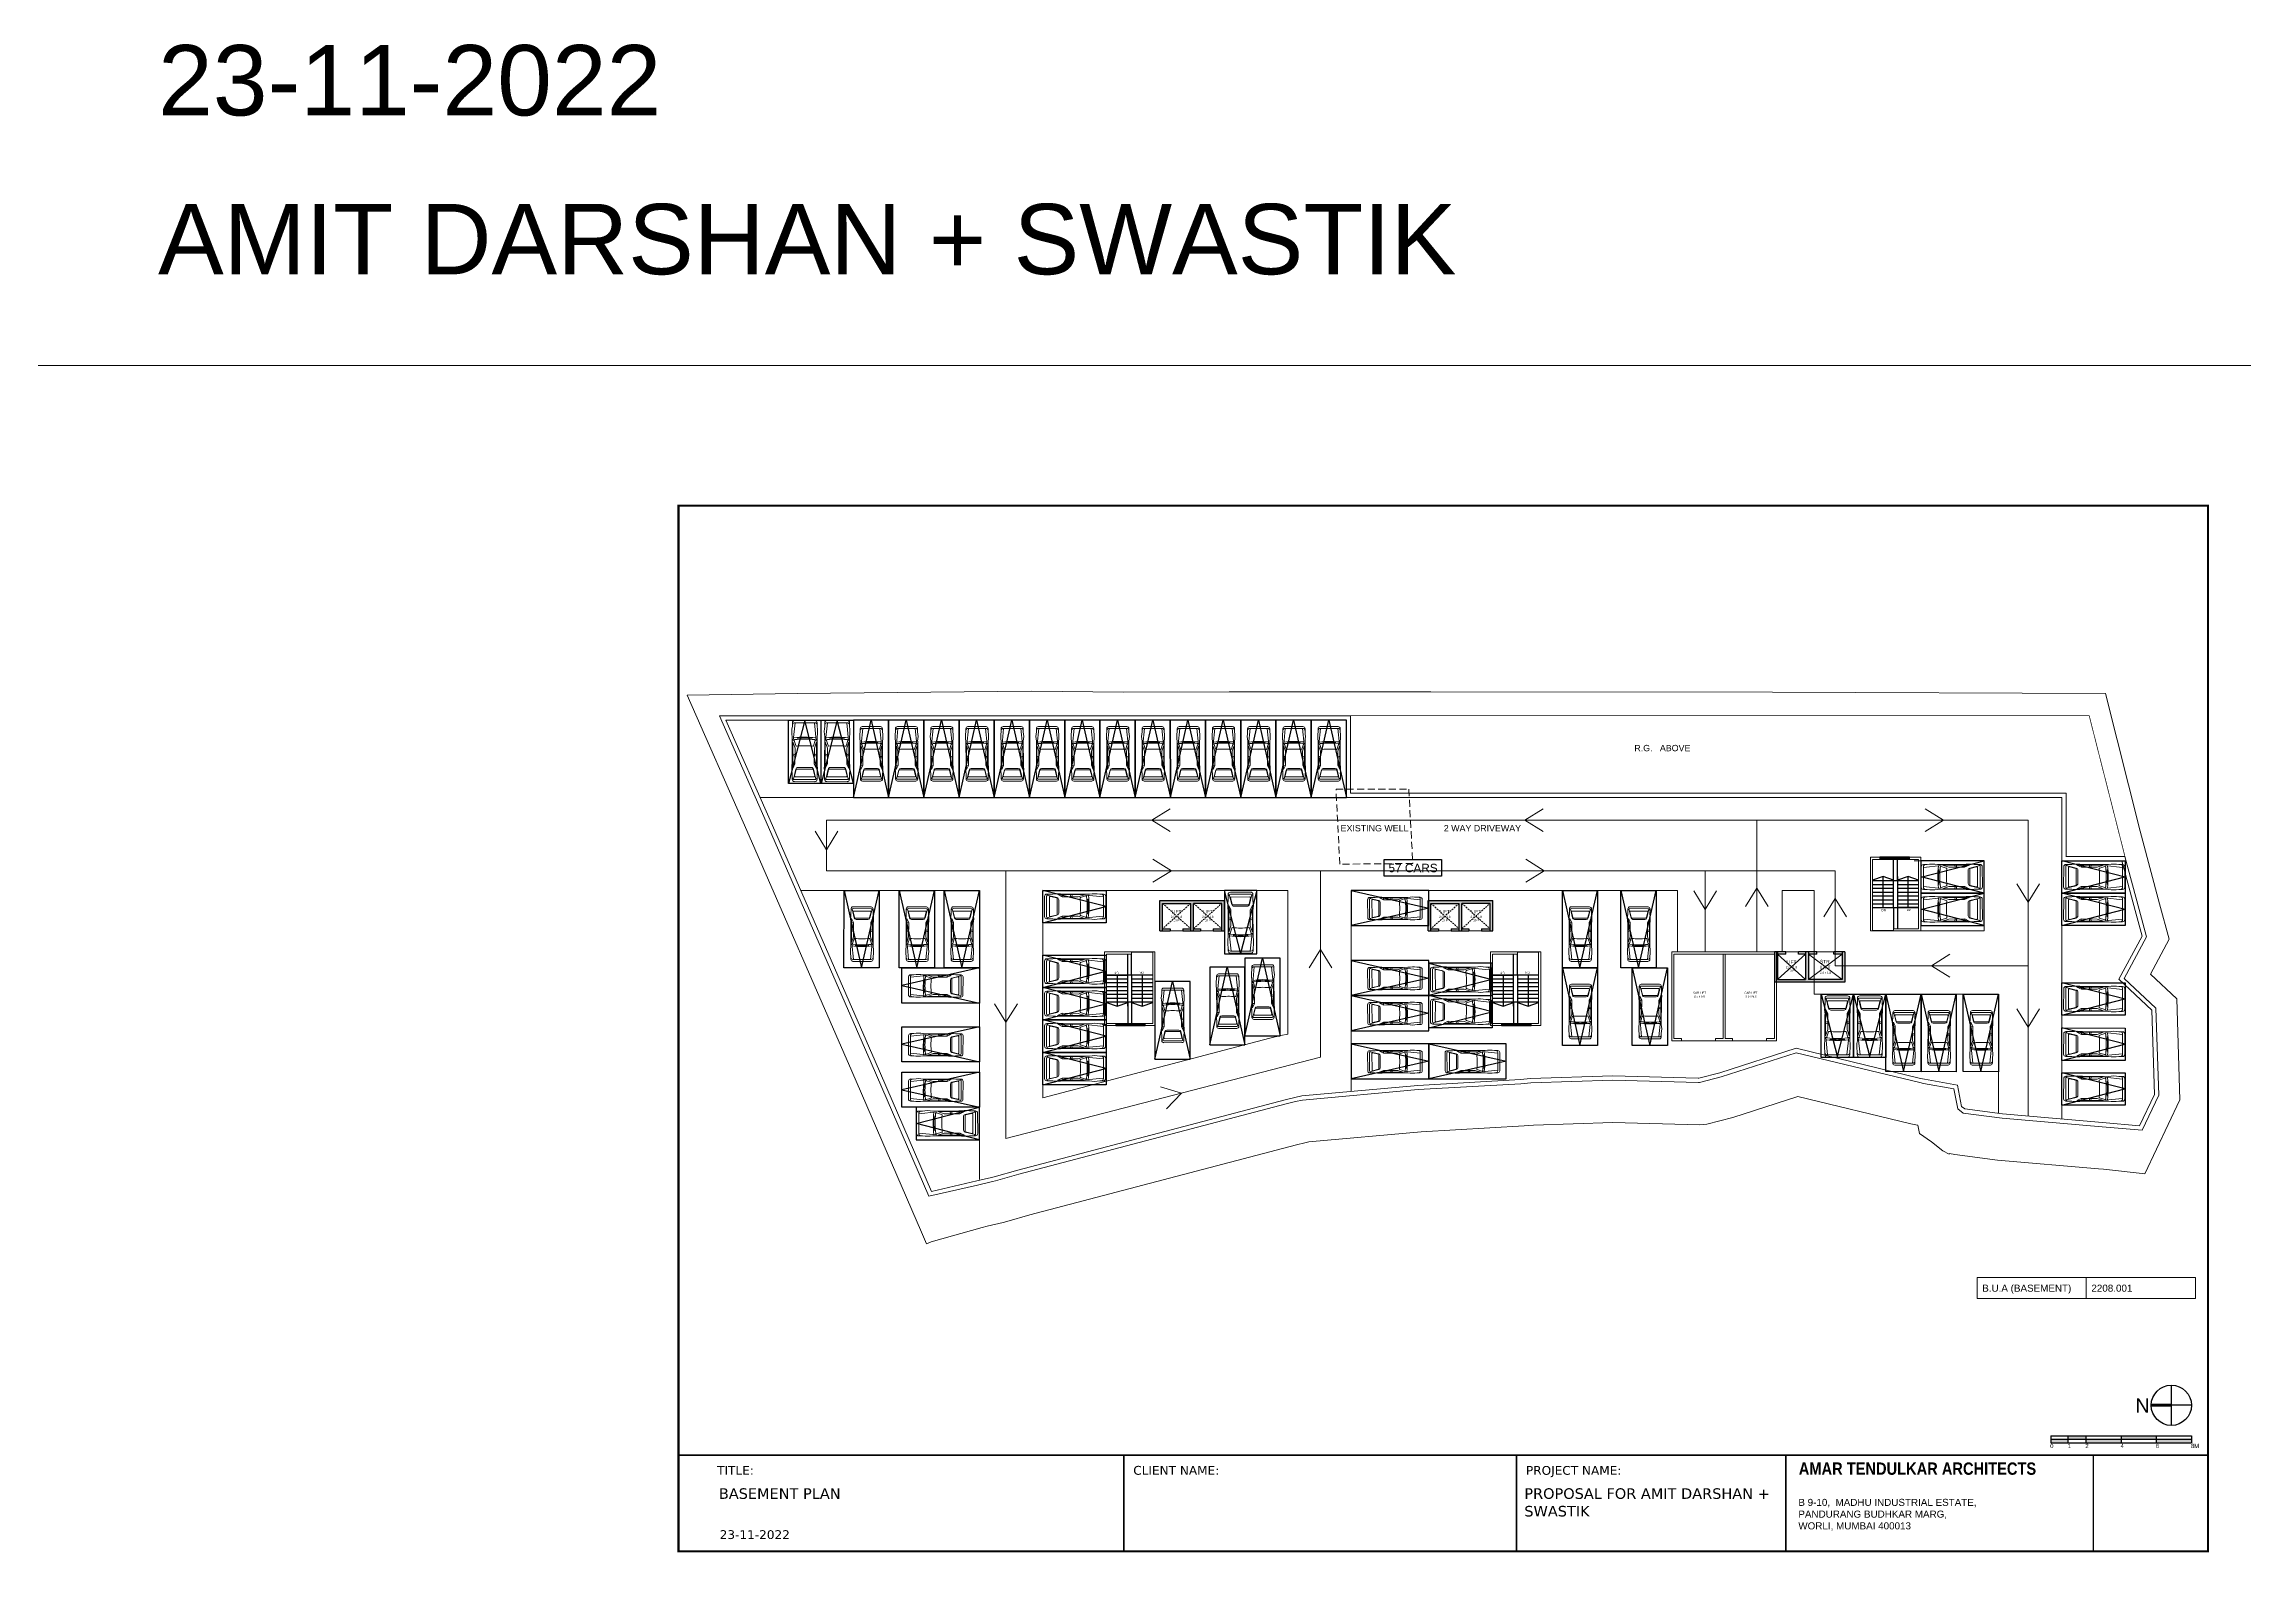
# Model space of a CAD drawing. Header units: inches. Extents: x 27644242 to 29761523, y -859349 to 216979.
# Drawn here: x 28973156 to 29129340, y -290204 to -181205 of the extents above; entities that cross this region are included whole.
import ezdxf

# ---------------------------------------------------------------- set-up
doc = ezdxf.new("R2010")
doc.units = ezdxf.units.IN
doc.header["$MEASUREMENT"] = 0
doc.header["$XCLIPFRAME"] = 0
doc.linetypes.add('DASHED', pattern=[0.75, 0.5, -0.25])
doc.linetypes.add('HIDDEN', pattern=[0.375, 0.25, -0.125])
doc.layers.get('Defpoints').update_dxf_attribs({"color": 8})
for name, color, linetype, lineweight in [('AHC-A-COLUMN', 210, 'Continuous', 30), ('AHC-A-DUCT', 14, 'HIDDEN', 5), ('ATA_FORMAT', 7, 'Continuous', 50), ('CAR', 251, 'Continuous', 18), ('CAR BLOCKS', 1, 'Continuous', 13), ('Columns', 1, 'Continuous', 25), ('ELEVATION', 40, 'Continuous', 13), ('FURN', 250, 'Continuous', 0), ('RVA Site Boundary', 17, 'Continuous', 15), ('WALL', 7, 'Continuous', 20)]:
    doc.layers.add(name, color=color, linetype=linetype, lineweight=lineweight)
for name, color, linetype in [('ATA_FORMAT TEXT', 7, 'Continuous'), ('KPA Elevation Line 3', 252, 'Continuous'), ('KPA General Plan Line', 1, 'Continuous'), ('KPA Glass', 152, 'Continuous'), ('KPA Stair Line', 253, 'Continuous'), ('KPA Text', 7, 'Continuous'), ('text', 7, 'Continuous')]:
    doc.layers.add(name, color=color, linetype=linetype)
doc.styles.add('AMITS', font='arial.ttf')
doc.styles.add('arial', font='arial.ttf')
doc.styles.add('Notes', font='arial.ttf', dxfattribs={"height": 3})
doc.styles.get("Standard").update_dxf_attribs({"font": 'swiss.ttf'})
doc.styles.add('WORKING', font='arial.ttf')
picture_1 = doc.add_image_def('image1.jpg', size_in_pixel=(796, 763))

# ---------------------------------------------------------------- blocks, each defined once
blk = doc.blocks.new('NORTH')
blk.add_hatch(color=256).paths.add_polyline_path([(313536.2, 1906938.21), (313536.2, 1906943.89, -0.017603), (313536.6, 1906943.89), (313536.6, 1906938.21), (313536.4, 1906938.21)])
for p, q in [((313536.2, 1906938.21), (313536.2, 1906943.89)), ((313536.6, 1906938.21), (313536.6, 1906943.89)), ((313530.72, 1906938.21), (313542.08, 1906938.21)), ((313536.4, 1906932.53), (313536.4, 1906938.21))]:
    blk.add_line(p, q)
blk.add_circle((313536.4, 1906938.21), 5.68)
blk = doc.blocks.new('SCALE BAR 1-200_cad-block.com')
at = {"layer": 'ATA_FORMAT TEXT'}
h = blk.add_hatch(color=256, dxfattribs=at)
h.dxf.hatch_style = 1
h.paths.add_polyline_path([(200, 0), (150, 0), (150, -5), (200, -5)])
h.paths.add_polyline_path([(150, 5), (100, 5), (100, 0), (150, 0)])
h.paths.add_polyline_path([(100, 0), (50, 0), (50, -5), (100, -5)])
h.paths.add_polyline_path([(50, 5), (25, 5), (25, 0), (50, 0)])
h.paths.add_polyline_path([(25, 0), (0, 0), (0, -5), (25, -5)])
for p, q in [((0, 5), (0, -5)), ((0, 5), (200, 5)), ((0, 0), (100, 0)), ((50, 5), (50, -5)), ((100, 5), (100, -5)), ((100, 5), (100, -5)), ((100, 5), (100, -5)), ((100, 5), (100, -5)), ((150, 5), (150, -5)), ((200, 5), (200, -5)), ((0, -5), (200, -5))]:
    blk.add_line(p, q, dxfattribs=at)
for points in [[(25, -5), (25, 5)], [(100, 0), (200, 0)]]:
    blk.add_lwpolyline(points, dxfattribs=at)
at = {"layer": 'ATA_FORMAT TEXT', "char_height": 6, "width": 11.215, "attachment_point": 1, "style": 'WORKING'}
for s, insert in [('0', (-0.7, -6.5)), ('1', (24.3, -6.5)), ('2', (49.3, -6.5)), ('4', (99.3, -6.5)), ('6', (149.3, -6.5)), ('8', (199.3, -6.5)), ('M', (203.8, -6.5))]:
    blk.add_mtext(s, dxfattribs=dict(at, insert=insert))
blk = doc.blocks.new('2 STACK PARKING')
at = {"layer": 'CAR', "color": 5, "linetype": 'Continuous'}
for p, q in [((9295026, -1460451, 0), (9295030, -1459165, 0)), ((9295158, -1460452, 0), (9295161, -1459165, 0)), ((9295551, -1459023, 0), (9295172, -1459022, 0)), ((9295816, -1459251, 0), (9295185, -1459096, 0)), ((9295336, -1459220, 0), (9295333, -1460404, 0)), ((9295793, -1459272, 0), (9295394, -1459175, 0)), ((9295829, -1459319, 0), (9295827, -1460309, 0)), ((9295862, -1459061, 0), (9296148, -1459197, 0)), ((9297558, -1459065, 0), (9295862, -1459061, 0)), ((9295922, -1460231, 0), (9295924, -1459389, 0)), ((9296163, -1459061, 0), (9296148, -1459197, 0)), ((9296148, -1459197, 0), (9297157, -1459200, 0)), ((9297873, -1459029, 0), (9296212, -1459025, 0)), ((9296685, -1459063, 0), (9296651, -1459198, 0)), ((9296796, -1459063, 0), (9296731, -1459199, 0)), ((9297157, -1459200, 0), (9297558, -1459065, 0)), ((9297310, -1459248, 0), (9297631, -1459145, 0)), ((9297636, -1459088, 0), (9298765, -1459207, 0)), ((9297815, -1459359, 0), (9297759, -1459363, 0)), ((9297819, -1459409, 0), (9297763, -1459413, 0)), ((9297822, -1459460, 0), (9297767, -1459463, 0)), ((9297825, -1459510, 0), (9297770, -1459514, 0)), ((9297828, -1459561, 0), (9297772, -1459564, 0)), ((9297830, -1459612, 0), (9297775, -1459614, 0)), ((9298760, -1459031, 0), (9298530, -1459031, 0)), ((9298762, -1460461, 0), (9298765, -1459174, 0)), ((9298899, -1460461, 0), (9298902, -1459174, 0)), ((9295547, -1460595, 0), (9295168, -1460594, 0)), ((9295813, -1460369, 0), (9295182, -1460521, 0)), ((9295790, -1460355, 0), (9295391, -1460450, 0)), ((9295858, -1460559, 0), (9296145, -1460424, 0)), ((9297554, -1460564, 0), (9295858, -1460559, 0)), ((9296145, -1460424, 0), (9297154, -1460427, 0)), ((9296160, -1460560, 0), (9296145, -1460424, 0)), ((9297870, -1460601, 0), (9296208, -1460597, 0)), ((9296681, -1460561, 0), (9296648, -1460426, 0)), ((9296792, -1460562, 0), (9296728, -1460426, 0)), ((9297154, -1460427, 0), (9297554, -1460564, 0)), ((9297307, -1460379, 0), (9297628, -1460484, 0)), ((9297632, -1460541, 0), (9298762, -1460428, 0)), ((9297812, -1460271, 0), (9297757, -1460266, 0)), ((9297817, -1460221, 0), (9297761, -1460216, 0)), ((9297821, -1460170, 0), (9297765, -1460166, 0)), ((9297824, -1460119, 0), (9297768, -1460116, 0)), ((9297827, -1460069, 0), (9297771, -1460066, 0)), ((9297829, -1460018, 0), (9297774, -1460016, 0)), ((9297831, -1459967, 0), (9297775, -1459965, 0)), ((9297832, -1459663, 0), (9297776, -1459664, 0)), ((9297833, -1459713, 0), (9297777, -1459714, 0)), ((9297832, -1459916, 0), (9297777, -1459915, 0)), ((9297833, -1459764, 0), (9297778, -1459765, 0)), ((9297834, -1459815, 0), (9297778, -1459815, 0)), ((9297833, -1459866, 0), (9297778, -1459865, 0)), ((9298756, -1460603, 0), (9298526, -1460602, 0))]:
    blk.add_line(p, q, dxfattribs=at)
at = {"layer": 'CAR', "color": 5, "linetype": 'Continuous', "extrusion": (1.72738e-15, 1.38051e-30, -1)}
for centre, start_param, end_param in [((9295172, -1459165, 0), 2.3547559, 3.9284314), ((9298623, -1459174, 0), 3.9272892, 5.4974886), ((9298759, -1459174, 0), 3.9272892, 5.4974886), ((9295169, -1460452, 0), 0.7839574, 2.3576331)]:
    blk.add_ellipse(centre, major_axis=(100, -101), ratio=1, start_param=start_param, end_param=end_param, dxfattribs=at)
at = {"layer": 'CAR', "color": 5, "linetype": 'Continuous', "extrusion": (1.72738e-15, 8.87469e-31, -1)}
blk.add_ellipse((9295304, -1459165, 0), major_axis=(101, 100), ratio=1, start_param=3.9272898, end_param=5.4974878, dxfattribs=at)
at = {"layer": 'CAR', "color": 5, "linetype": 'Continuous', "extrusion": (1.72738e-15, 9.86076e-31, -1)}
for centre, major_axis, start_param, end_param in [((9295383, -1459221, 0), (33.7, 33.5), 3.9285452, 5.735744), ((9297646, -1459190, 0), (33.4, -33.6), 3.6098671, 5.3784826)]:
    blk.add_ellipse(centre, major_axis=major_axis, ratio=1, start_param=start_param, end_param=end_param, dxfattribs=at)
at = {"layer": 'CAR', "color": 5, "linetype": 'Continuous', "extrusion": (1.72738e-15, 6.59438e-31, -1)}
blk.add_ellipse((9295876, -1461267, 0), major_axis=(69, 2266), ratio=1, start_param=-0.1741517, end_param=0.1183086, dxfattribs=at)
at = {"layer": 'CAR', "color": 5, "linetype": 'Continuous', "extrusion": (1.72738e-15, 7.88861e-31, -1)}
blk.add_ellipse((9295782, -1459318, 0), major_axis=(33.7, 33.5), ratio=1, start_param=5.7375836, end_param=7.0701393, dxfattribs=at)
at = {"layer": 'CAR', "color": 5, "linetype": 'Continuous', "extrusion": (1.72738e-15, 1.47911e-30, -1)}
blk.add_ellipse((9295782, -1459389, 0), major_axis=(101, -101), ratio=1, start_param=4.1657909, end_param=5.4970127, dxfattribs=at)
at = {"layer": 'CAR', "color": 5, "linetype": 'Continuous', "extrusion": (1.72738e-15, 9.24446e-31, -1)}
blk.add_ellipse((9292571, -1459802, 0), major_axis=(25, -4733), ratio=1, start_param=4.611167, end_param=4.8292347, dxfattribs=at)
at = {"layer": 'CAR', "color": 5, "linetype": 'Continuous', "extrusion": (1.72738e-15, 1.67633e-30, -1)}
blk.add_ellipse((9297324, -1459294, 0), major_axis=(33.6, -33.8), ratio=1, start_param=2.2519211, end_param=3.6109894, dxfattribs=at)
at = {"layer": 'CAR', "color": 5, "linetype": 'Continuous', "extrusion": (1.72738e-15, 9.3138e-31, -1)}
for centre, major_axis, start_param, end_param in [((9292540, -1459802, 0), (13, 5189), 1.448998, 1.6924311), ((9292599, -1459802, 0), (-11, -5249), 4.579638, 4.8460761), ((9298197, -1460848, 0), (5, 1847), -0.178888, 0.1784987), ((9298202, -1458784, 0), (5, 1847), 2.9627047, 3.3200913)]:
    blk.add_ellipse(centre, major_axis=major_axis, ratio=1, start_param=start_param, end_param=end_param, dxfattribs=at)
at = {"layer": 'CAR', "color": 5, "linetype": 'Continuous', "extrusion": (1.72738e-15, -5.91646e-31, -1)}
blk.add_ellipse((9295300, -1460452, 0), major_axis=(101, 100), ratio=1, start_param=2.3564938, end_param=3.926692, dxfattribs=at)
at = {"layer": 'CAR', "color": 5, "linetype": 'Continuous', "extrusion": (1.72738e-15, 1.57772e-30, -1)}
blk.add_ellipse((9295380, -1460404, 0), major_axis=(33.5, -33.7), ratio=1, start_param=0.5474415, end_param=2.3546381, dxfattribs=at)
at = {"layer": 'CAR', "color": 5, "linetype": 'Continuous', "extrusion": (1.72738e-15, 9.49869e-31, -1)}
blk.add_ellipse((9295883, -1458353, 0), major_axis=(8, 2267), ratio=1, start_param=2.9943152, end_param=3.2867751, dxfattribs=at)
at = {"layer": 'CAR', "color": 5, "linetype": 'Continuous', "extrusion": (1.72738e-15, 1.97215e-30, -1)}
blk.add_ellipse((9295779, -1460309, 0), major_axis=(33.5, -33.7), ratio=1, start_param=-0.7869519, end_param=0.5456024, dxfattribs=at)
at = {"layer": 'CAR', "color": 5, "linetype": 'Continuous', "extrusion": (1.72738e-15, -9.86076e-32, -1)}
blk.add_ellipse((9295780, -1460231, 0), major_axis=(101, -101), ratio=1, start_param=-0.7846237, end_param=0.5465978, dxfattribs=at)
at = {"layer": 'CAR', "color": 5, "linetype": 'Continuous', "extrusion": (1.72738e-15, 3.05684e-30, -1)}
blk.add_ellipse((9297322, -1460334, 0), major_axis=(33.8, 33.6), ratio=1, start_param=2.6721956, end_param=4.0312642, dxfattribs=at)
at = {"layer": 'CAR', "color": 5, "linetype": 'Continuous', "extrusion": (1.72738e-15, 1.18329e-30, -1)}
blk.add_ellipse((9297643, -1460439, 0), major_axis=(33.4, -33.6), ratio=1, start_param=-0.6660936, end_param=1.1025221, dxfattribs=at)
at = {"layer": 'CAR', "color": 5, "linetype": 'Continuous', "extrusion": (1.72738e-15, 2.16937e-30, -1)}
for centre in [(9298620, -1460460, 0), (9298756, -1460461, 0)]:
    blk.add_ellipse(centre, major_axis=(100, -101), ratio=1, start_param=-0.7850996, end_param=0.7850999, dxfattribs=at)
blk = doc.blocks.new('G$CAFEE6D91-flatten-11')
at = {"layer": 'CAR BLOCKS', "color": 34, "lineweight": 25, "ltscale": 50, "true_color": 0x8f5304}
for p, q in [((-5659, -2116), (-1766, 1769)), ((-1766, 1769), (-4776, -3001)), ((-1766, 1769), (0, 0)), ((-4776, -3001), (0, 0)), ((0, 0), (-3893, -3886)), ((-3893, -3886), (-5659, -2116))]:
    blk.add_line(p, q, dxfattribs=at)
at = {"layer": 'CAR BLOCKS', "rotation": 224.9493390327795}
blk.add_blockref('2 STACK PARKING', (7608030, 5533649, 0), dxfattribs=at)
blk = doc.blocks.new('SC')
at = {"layer": 'CAR BLOCKS', "color": 225, "lineweight": 30, "ltscale": 50, "true_color": 0x9d488e}
for p, q in [((472457, -184354), (474053, -182698)), ((474053, -182698), (477293, -185820)), ((476496, -186648), (474053, -182698)), ((475698, -187476), (472457, -184354)), ((472457, -184354), (476479, -186621)), ((477293, -185820), (475698, -187476))]:
    blk.add_line(p, q, dxfattribs=at)
at = {"layer": 'CAR BLOCKS', "xscale": 1.120302288223227, "yscale": 1.120302288223227, "zscale": 1.120302288223227, "rotation": 316.0707748123448}
blk.add_blockref('2 STACK PARKING', (-5891626, 8218614, 0), dxfattribs=at)
blk = doc.blocks.new('FFFF')
at = {"layer": 'Columns', "ltscale": 500, "transparency": 33554610}
h = blk.add_hatch(color=256, dxfattribs=at)
h.dxf.hatch_style = 1
h.paths.add_polyline_path([(27448525, -46438), (27450525, -46438), (27450525, -48238), (27450525, -48388), (27450725, -48388), (27450725, -46238), (27446125, -46238), (27446125, -48388), (27446325, -48388), (27446325, -48238), (27446325, -46438), (27448325, -46438), (27448325, -48238), (27448325, -48388), (27448525, -48388), (27448525, -48238), (27448520, -48238), (27448525, -48232)])
at = {"color": 8, "ltscale": 500}
for p, q in [((27446325, -46438), (27448325, -48238)), ((27448325, -46438), (27446325, -48238)), ((27448520, -48238), (27450525, -46438)), ((27448525, -46438), (27450525, -48238))]:
    blk.add_line(p, q, dxfattribs=at)
at = {"layer": 'AHC-A-COLUMN', "ltscale": 500}
for p, q in [((27446125, -48388), (27446125, -46238)), ((27446125, -46238), (27450725, -46238)), ((27446325, -46438), (27448325, -46438)), ((27446325, -48388), (27446325, -46438)), ((27448325, -48388), (27448325, -46438)), ((27450525, -46438), (27448525, -46438)), ((27448525, -48388), (27448525, -46438)), ((27450525, -48388), (27450525, -46438)), ((27450725, -48388), (27450725, -46238)), ((27446125, -48388), (27446875, -48388)), ((27446325, -48238), (27446875, -48238)), ((27446875, -48238), (27446875, -48388)), ((27447775, -48238), (27447775, -48388)), ((27447775, -48238), (27448325, -48238)), ((27447775, -48388), (27449025, -48388)), ((27448520, -48238), (27449025, -48238)), ((27449025, -48238), (27449025, -48388)), ((27449925, -48238), (27449925, -48388)), ((27449925, -48238), (27450525, -48238)), ((27449925, -48388), (27450725, -48388))]:
    blk.add_line(p, q, dxfattribs=at)
at = {"layer": 'FURN', "ltscale": 500}
blk.add_line((27446875, -48388), (27449925, -48388), dxfattribs=at)
at = {"layer": 'text', "ltscale": 100, "char_height": 300, "width": 1823.98, "attachment_point": 1, "style": 'AMITS'}
for insert in [(27446404, -46901), (27448631, -46901)]:
    blk.add_mtext('\\pxqc;{\\H0.833333x;LIFT\\P\\H0.6x;2.0 x 1.8\\P10 P}', dxfattribs=dict(at, insert=insert))
blk = doc.blocks.new('A$C69BC79EC')
for p, q in [((980, 3480), (230, 3230)), ((980, 1280), (980, 3480)), ((1730, 3230), (980, 3480)), ((2755, 3480), (2005, 3230)), ((2755, 1280), (2755, 3480)), ((3505, 3230), (2755, 3480))]:
    blk.add_line(p, q)
at = {"layer": 'KPA Elevation Line 3'}
for p, q in [((1730, 1280), (1730, 3480)), ((1730, 3205), (2005, 3205)), ((2005, 3480), (2005, 1280)), ((1730, 1280), (2005, 1280))]:
    blk.add_line(p, q, dxfattribs=at)
at = {"layer": 'KPA General Plan Line'}
blk.add_line((1730, -370), (230, -370), dxfattribs=at)
at = {"layer": 'KPA Glass', "ltscale": 500}
for p, q in [((2855, 4855), (755, 4855)), ((2855, 4780), (755, 4780)), ((2855, 4705), (755, 4705))]:
    blk.add_line(p, q, dxfattribs=at)
at = {"layer": 'KPA Stair Line', "ltscale": 500}
for p, q in [((1730, 3205), (1730, 4705)), ((2005, 3205), (2005, 4705)), ((1730, 1280), (1730, -220)), ((2005, 1280), (2005, -220))]:
    blk.add_line(p, q, dxfattribs=at)
at = {"layer": 'KPA Stair Line'}
for p, q in [((230, 3205), (1730, 3205)), ((2005, 3205), (3505, 3205)), ((230, 2930), (1730, 2930)), ((230, 2655), (1730, 2655)), ((230, 2380), (1730, 2380)), ((230, 2105), (1730, 2105)), ((230, 1830), (1730, 1830)), ((2005, 2930), (3505, 2930)), ((2005, 2655), (3505, 2655)), ((2005, 2380), (3505, 2380)), ((2005, 2105), (3505, 2105)), ((2005, 1830), (3505, 1830)), ((230, 1555), (1730, 1555)), ((230, 1280), (1730, 1280)), ((2005, 1555), (3505, 1555)), ((3505, 1280), (2005, 1280)), ((2005, 1280), (3505, 1280))]:
    blk.add_line(p, q, dxfattribs=at)
at = {"layer": 'WALL', "ltscale": 500}
for p, q in [((755, 4855), (80, 4855)), ((80, -370), (80, 4855)), ((755, 4705), (230, 4705)), ((230, -370), (230, 4705)), ((755, 4705), (755, 4855)), ((2855, 4705), (2855, 4855)), ((3655, 4855), (2855, 4855)), ((3505, 4705), (2855, 4705)), ((3505, 4705), (3505, -220)), ((3655, 4855), (3655, -370)), ((80, -370), (230, -370)), ((1730, -220), (3505, -220)), ((1730, -220), (1730, -370)), ((1730, -370), (3655, -370))]:
    blk.add_line(p, q, dxfattribs=at)
at = {"layer": 'KPA Text', "extrusion": (-0.021168, 5.594e-15, 0.999776)}
for s, p in [('DN', (-1023, 877, -18)), ('UP', (-1035, 2659, -55))]:
    blk.add_text(s, height=150, rotation=90, dxfattribs=at).set_placement(p)
blk = doc.blocks.new('ST LIFTTT')
at = {"layer": 'Columns', "ltscale": 500, "transparency": 33554610}
h = blk.add_hatch(color=256, dxfattribs=at)
h.dxf.hatch_style = 1
h.paths.add_polyline_path([(-987, 2150), (-987, 0), (4013, 0), (4013, 2150), (3813, 2150), (3813, 2000), (3813, 200), (1413, 200), (1413, 2000), (1413, 2150), (1213, 2150), (1213, 2000), (1219, 2000), (1213, 1995), (1213, 200), (-787, 200), (-787, 2000), (-787, 2150)])
at = {"color": 8, "ltscale": 500}
for p, q in [((1213, 200), (-787, 2000)), ((1219, 2000), (-787, 200)), ((3813, 200), (1413, 2000)), ((1413, 200), (3813, 2000))]:
    blk.add_line(p, q, dxfattribs=at)
at = {"layer": 'AHC-A-COLUMN', "ltscale": 500}
for p, q in [((-987, 2150), (-987, 0)), ((-187, 2150), (-987, 2150)), ((-787, 2150), (-787, 200)), ((-187, 2000), (-787, 2000)), ((-187, 2000), (-187, 2150)), ((2013, 2150), (713, 2150)), ((713, 2000), (713, 2150)), ((1219, 2000), (713, 2000)), ((1213, 2150), (1213, 200)), ((1413, 2150), (1413, 200)), ((2013, 2000), (1413, 2000)), ((2013, 2000), (2013, 2150)), ((4013, 2150), (3213, 2150)), ((3213, 2000), (3213, 2150)), ((3813, 2000), (3213, 2000)), ((3813, 2150), (3813, 200)), ((4013, 2150), (4013, 0)), ((4013, 0), (-987, 0)), ((-787, 200), (1213, 200)), ((3813, 200), (1413, 200))]:
    blk.add_line(p, q, dxfattribs=at)
at = {"layer": 'FURN', "ltscale": 500}
blk.add_line((3213, 2150), (-187, 2150), dxfattribs=at)
at = {"layer": 'text', "ltscale": 100, "char_height": 300, "width": 1823.98, "attachment_point": 1, "style": 'AMITS'}
for s, insert in [('\\pxqc;{\\H0.833333x;STR.\\PLIFT\\P\\H0.6x;2.4 x 1.8}', (1717, 1590)), ('\\pxqc;{\\H0.833333x;LIFT\\P\\H0.6x;2.0 x 1.8\\P10 P}', (-696, 1559))]:
    blk.add_mtext(s, dxfattribs=dict(at, insert=insert))
blk = doc.blocks.new('DFFFFF2233')
at = {"layer": 'WALL', "color": 4, "ltscale": 500}
for p, q in [((-3800, 2049), (0, 2049)), ((-3800, -4251), (-3800, 2049)), ((-3650, 1899), (3500, 1899)), ((-3650, -4101), (-3650, 1899)), ((-150, 2049), (3650, 2049)), ((-150, -4101), (-150, 1899)), ((0, -4101), (0, 1899)), ((3500, 1899), (3500, -4101)), ((3650, 2049), (3650, -4251)), ((0, -4251), (-3800, -4251)), ((-3100, -4101), (-3650, -4101)), ((-3100, -4101), (-3100, -4251)), ((-150, -4101), (-700, -4101)), ((-700, -4101), (-700, -4251)), ((-150, -4251), (-150, -4251)), ((525, -4251), (-150, -4251)), ((525, -4101), (0, -4101)), ((525, -4101), (525, -4251)), ((525, -4251), (2925, -4251)), ((3500, -4101), (2925, -4101)), ((2925, -4101), (2925, -4251)), ((3650, -4251), (2925, -4251))]:
    blk.add_line(p, q, dxfattribs=at)
at = {"layer": 'text', "ltscale": 100, "char_height": 150, "width": 1715.23, "attachment_point": 1, "style": 'AMITS'}
for insert in [(-2683, -774), (967, -774)]:
    blk.add_mtext('\\pxqc;CAR LIFT\\P3.5 x 6.0', dxfattribs=dict(at, insert=insert))

msp = doc.modelspace()

# ---------------------------------------------------------------- linework, layer by layer
at = {"layer": 'ATA_FORMAT'}
for p, q in [((29126788.6, -281417.9), (29018201.9, -281409.7)), ((29049806.6, -281409.8, 0), (29049806.3, -288238.9, 0)), ((29077685, -281409.8, 0), (29077684.7, -288238.9, 0)), ((29096805.4, -281409.8, 0), (29096805.1, -288238.9, 0))]:
    msp.add_line(p, q, dxfattribs=at)
at = {"layer": 'Defpoints', "linetype": 'Continuous', "const_width": 154.4}
msp.add_lwpolyline([(29126788.6, -213988.9), (29126788.6, -288238.9), (29018201.9, -288238.9), (29018201.9, -213988.9)], close=True, dxfattribs=at)
at = {"layer": 'ELEVATION', "ltscale": 500}
for p, q in [((29023995.5, -234708.8), (29065617.9, -234708.8)), ((29041450.2, -236321.2), (29028711.1, -236321.2)), ((29028711.1, -236321.2), (29028711.1, -239910.1)), ((29114020.4, -236321.2), (29041450.2, -236321.2)), ((29094753.2, -245672.3), (29094753.2, -236321.2)), ((29114020.4, -257329.7), (29114020.4, -236321.2)), ((29028711.1, -239910.1), (29100316.8, -239910.1)), ((29041450.2, -239910.1), (29041450.2, -258930.6)), ((29063772.4, -239910.1), (29063772.4, -253140.7)), ((29091086.7, -245672.3), (29091086.7, -239910.1)), ((29100316.8, -246656.4), (29100316.8, -239910.1)), ((29105914.4, -239208.8), (29110414.4, -239208.8)), ((29110888.2, -239208.8), (29110888.2, -244178)), ((29116414.4, -239208.8), (29116414.4, -248677.7)), ((29120660.6, -239208.8), (29116414.4, -239208.8)), ((29116414.4, -257537.6), (29116414.4, -239208.8)), ((29026882.5, -241308.8), (29039564.5, -241308.8)), ((29039564.5, -241308.8), (29039564.5, -261846)), ((29061464.5, -241308.8), (29061464.5, -251511.3)), ((29065964.5, -255581.2), (29065964.5, -241308.8)), ((29089114.5, -245677.8), (29089114.5, -241308.8)), ((29096564.5, -245677.8), (29096564.5, -241308.8)), ((29098814.5, -248678), (29098814.5, -241308.8)), ((29106388.2, -244178), (29110888.2, -244178)), ((29114020.4, -246656.4), (29100316.8, -246656.4)), ((29098814.5, -248678), (29111914.4, -248677.8)), ((29111914.4, -257135.1), (29111914.4, -248677.8)), ((29041450.2, -258930.6), (29063772.4, -253140.7))]:
    msp.add_line(p, q, dxfattribs=at)
for points in [[(29053116.7, -235511.1), (29051808.2, -236321.2), (29053116.7, -237131.3)], [(29079586.6, -235511.1), (29078278.1, -236321.2), (29079586.6, -237131.3)], [(29106701.1, -237131.3), (29108009.6, -236321.2), (29106701.1, -235511.1)], [(29029521.2, -237109.9), (29028711.1, -238418.4), (29027901.1, -237109.9)], [(29051882.1, -240720.2), (29053190.6, -239910.1), (29051882.1, -239100)], [(29078352, -240720.2), (29079660.5, -239910.1), (29078352, -239100)], [(29061464.5, -251511.3), (29060961.9, -251617.9), (29060180.7, -251803.1), (29044064.5, -256043.1), (29044064.5, -241308.8), (29061464.5, -241308.8)], [(29065964.5, -241308.8), (29089114.5, -241308.8)], [(29091896.8, -241348.1), (29091086.7, -242656.6), (29090276.6, -241348.1)], [(29095563.3, -242459), (29094753.2, -241150.5), (29093943.1, -242459)], [(29096564.5, -241308.8), (29098814.5, -241308.8)], [(29101126.9, -243186.2), (29100316.8, -241877.7), (29099506.7, -243186.2)], [(29114830.5, -240839.3), (29114020.4, -242147.8), (29113210.3, -240839.3)], [(29064582.4, -246812.6), (29063772.4, -245504.1), (29062962.3, -246812.6)], [(29108455.8, -245846.3), (29107147.3, -246656.4), (29108455.8, -247466.4)], [(29042260.2, -249365.4), (29041450.2, -250673.9), (29040640.1, -249365.4)], [(29114830.5, -249715.9), (29114020.4, -251024.4), (29113210.3, -249715.9)], [(29052428.8, -255252.9), (29053899.9, -255704.6), (29052839.7, -256820.1)]]:
    msp.add_lwpolyline(points, dxfattribs=at)
at = {"layer": 'RVA Site Boundary', "ltscale": 500}
msp.add_lwpolyline([(29122056.7, -237463.6), (29123342.9, -242266.2), (29124035.2, -244780.9), (29122695.2, -247251.4), (29124566.4, -249010.9), (29124796.7, -256171.4), (29122303, -261429.4), (29122109.5, -261413.5), (29119355.8, -261105.5), (29119007.1, -261075.2), (29111846.2, -260453.3), (29108805.2, -260064.6), (29108439, -259980.7), (29108409.3, -260032.8), (29107958.8, -259799.4), (29107161.7, -259172.6), (29106298.5, -258569.2), (29106185.7, -257982.5), (29106048.5, -257957.1), (29105689, -257890.7), (29097670.9, -255944.3), (29093057.5, -257423.8), (29091210.6, -257906.1), (29090695.7, -257951.9), (29084539.1, -257779.7), (29078892, -257965.7), (29078227.9, -258026.3), (29070926.2, -258443.2), (29062954.2, -259168.8), (29062671.4, -259228.8), (29062072.9, -259370.7), (29043154.4, -264347.9), (29041514.5, -264813.5), (29041239.4, -264891), (29040113.4, -265153), (29039758.6, -265234.6), (29036145.3, -266250.2), (29035803.9, -266398), (29035449, -265576.1), (29030512.7, -254143.5), (29023062.2, -237048.5), (29018811, -227438.7), (29026628.3, -227336.1), (29043246.2, -227171.4), (29049816.7, -227230.6), (29057283.4, -227208.6), (29071605.7, -227213.8), (29095865.5, -227232.8), (29119499.5, -227331.5), (29121971, -237099.1), (29122056.5, -237463.5)], dxfattribs=at)
at = {"layer": 'RVA Site Boundary', "linetype": 'DASHED', "ltscale": 1000}
msp.add_lwpolyline([(29070048.4, -234115.6), (29070332.7, -239396.8), (29065149.4, -239444.6), (29064881.4, -234126), (29070048.4, -234115.6)], dxfattribs=at)
at = {"layer": 'text', "ltscale": 100}
msp.add_lwpolyline([(29068287.6, -239111.2), (29072376.6, -239111.2), (29072376.6, -240303.7), (29068287.6, -240303.7)], close=True, dxfattribs=at)
at = {"layer": 'WALL', "ltscale": 500}
for p, q in [((29065617.9, -229208.8), (29065617.9, -234708.8)), ((29065917.9, -234408.8), (29065917.9, -228908.8)), ((29116414.4, -234708.8), (29065617.9, -234708.8)), ((29116714.4, -234408.8), (29065917.9, -234408.8)), ((29116414.4, -239208.8), (29116414.4, -234708.8)), ((29116714.4, -238908.8), (29116714.4, -234408.8)), ((29116714.4, -238908.8), (29120890.9, -238908.8)), ((29116414.4, -239208.8), (29120660.6, -239208.8)), ((29110388.6, -268796.3), (29125888.6, -268796.3)), ((29110388.6, -268796.3), (29110388.6, -270296)), ((29118138.6, -268796.3), (29118138.6, -270296)), ((29125888.6, -268796.3), (29125888.6, -270296)), ((29110388.6, -270296), (29125888.6, -270296))]:
    msp.add_line(p, q, dxfattribs=at)
msp.add_lwpolyline([(28816972.7, -204044.5), (29301171.5, -204044.5), (29301171.5, -859349.1), (28816972.7, -859349.1)], close=True, dxfattribs=at)
for points in [[(29120890.9, -238908.8), (29121895.3, -242659.3), (29122428.7, -244596.7), (29120825.6, -247552.4), (29123087.1, -249678.9), (29123285.8, -255856.7), (29122111.1, -258333.5), (29119266.7, -258086.5), (29112166.3, -257469.8), (29109399.9, -257116.2), (29109016.1, -256814.4), (29108745.2, -255404.6), (29106593.6, -255007.1), (29106315.9, -254955.7), (29097558.4, -252829.9), (29092219.8, -254542), (29090695.2, -254940.1), (29090604.5, -254948.2), (29084531.6, -254778.4), (29078706.4, -254970.2), (29078006.2, -255034), (29070704.7, -255450.9), (29062505.3, -256197.3), (29062013.9, -256301.6), (29061345.1, -256460.1), (29042363, -261454.1), (29040698.1, -261926.7), (29040492.4, -261984.7), (29039437.1, -262230.2), (29035981.5, -263025.4), (29031888.8, -253546.5), (29024435.7, -236445.4), (29021101.6, -228908.8), (29065917.9, -228908.8)], [(29120660.6, -239208.8), (29121605.8, -242738), (29122107.4, -244559.8), (29120451.7, -247612.6), (29122791.2, -249812.5), (29122983.6, -255793.7), (29121929.4, -258016.6), (29119292.6, -257787.6), (29112198.3, -257171.4), (29109520.2, -256829.1), (29109289.6, -256647.8), (29109001.1, -255146.9), (29106648.1, -254712.1), (29106378.6, -254662.3), (29097547.2, -252518.4), (29092136, -254253.8), (29090643.6, -254643.5), (29090595.3, -254647.8), (29084530.9, -254478.2), (29078687.8, -254670.7), (29077984, -254734.8), (29070682.5, -255151.7), (29062460.4, -255900.1), (29061948.1, -256008.8), (29061272.4, -256169), (29042283.8, -261164.7), (29040616.5, -261638.1), (29040417.7, -261694.1), (29039369.5, -261937.9), (29036157.8, -262677), (29032164, -253427.1), (29024710.4, -236324.8), (29021562.3, -229208.8), (29065617.9, -229208.8)], [(29120660.6, -239208.8), (29121605.8, -242738), (29122107.4, -244559.8), (29120451.7, -247612.6), (29122791.2, -249812.5), (29122983.6, -255793.7), (29121929.4, -258016.6), (29119292.6, -257787.6), (29112198.3, -257171.4), (29109520.2, -256829.1), (29109289.6, -256647.8), (29109001.1, -255146.9), (29106648.1, -254712.1), (29106378.6, -254662.3), (29097547.2, -252518.4), (29092136, -254253.8), (29090643.6, -254643.5), (29090595.3, -254647.8), (29084530.9, -254478.2), (29078687.8, -254670.7), (29077984, -254734.8), (29070682.5, -255151.7), (29062460.4, -255900.1), (29061948.1, -256008.8), (29061272.4, -256169), (29042283.8, -261164.7), (29040616.5, -261638.1), (29040417.7, -261694.1), (29039369.5, -261937.9), (29036157.8, -262677), (29032164, -253427.1), (29024710.4, -236324.8), (29021562.3, -229208.8)]]:
    msp.add_lwpolyline(points, dxfattribs=at)
at = {"layer": 'WALL', "ltscale": 500, "const_width": 50}
for points in [[(29065917.9, -234408.8), (29065917.9, -228908.8), (29118351.3, -228908.8), (29120890.9, -238908.8), (29120890.9, -238908.8), (29116714.4, -238908.8), (29116714.4, -234408.8), (29065917.9, -234408.8)], [(29065917.9, -234408.8), (29116714.4, -234408.8)]]:
    msp.add_lwpolyline(points, dxfattribs=at)

# ---------------------------------------------------------------- block references
at = {"ltscale": 500}
for p, rotation in [((29102734.4, -243808), 359.9999999999999), ((29052094.5, -246047.8), 180), ((29079494.5, -246047.8), 180)]:
    msp.add_blockref('A$C69BC79EC', p, dxfattribs=dict(at, rotation=rotation))
at = {"layer": 'AHC-A-DUCT', "ltscale": 500}
for p in [(1606239.2, -195790.2), (1625289.3, -195790.2)]:
    msp.add_blockref('FFFF', p, dxfattribs=at)
at = {"layer": 'ATA_FORMAT TEXT', "xscale": 251.7281605200075, "yscale": 251.7281605200077, "zscale": 251.7281605200075, "rotation": 89.99999999829525}
msp.add_blockref('NORTH', (509154232.1, -79203810.1), dxfattribs=at)
at = {"layer": 'ATA_FORMAT TEXT', "xscale": 50.00000000000045, "yscale": 50.00000000000045, "zscale": 50.00000000000045}
msp.add_blockref('SCALE BAR 1-200_cad-block.com', (29115615.3, -280279.6), dxfattribs=at)
at = {"layer": 'CAR BLOCKS', "ltscale": 100, "xscale": -1}
for p, rotation in [((29033117.9, -234708.8), 134.949339033564), ((29035617.9, -234708.8), 134.949339033564), ((29038117.9, -234708.8), 134.949339033564), ((29040617.9, -234708.8), 134.949339033564), ((29043117.9, -234708.8), 134.949339033564), ((29045617.9, -234708.8), 134.949339033564), ((29048117.9, -234708.8), 134.949339033564), ((29050617.9, -234708.8), 134.949339033564), ((29053117.9, -234708.8), 134.949339033564), ((29055617.9, -234708.8), 134.949339033564), ((29058117.9, -234708.8), 134.949339033564), ((29060617.9, -234708.8), 134.949339033564), ((29063117.9, -234708.8), 134.949339033564), ((29065617.9, -234708.8), 134.949339033564), ((29065964.5, -243808.8), 44.94933903356397), ((29065964.5, -248777.8), 44.94933903356397), ((29060914.5, -251629.2), 134.949339033564), ((29054514.5, -253281.6), 134.949339033564), ((29058414.5, -252267.8), 134.949339033564), ((29065964.5, -251277.8), 44.94933903356397), ((29065964.5, -254692), 44.94933903356397), ((29071464.5, -254692), 44.94933903356397)]:
    msp.add_blockref('G$CAFEE6D91-flatten-11', p, dxfattribs=dict(at, rotation=rotation))
at = {"layer": 'CAR BLOCKS', "color": 2}
for p, rotation in [((29223322.6, -701870.2), 133.9292251876637), ((29225622.6, -701870.2), 133.9292251876637), ((28648253, -436513.5), 43.92922518766371), ((28575903.1, -438613.5), 43.92922518766371), ((28648253, -438813.5), 43.92922518766371), ((28575903.1, -443213.5), 43.92922518766371), ((28575903.1, -445513.5), 43.92922518766371), ((28603303.1, -446082.5), 43.92922518766371), ((28648253, -445174.7), 43.92922518766371), ((28575903.1, -447813.5), 43.92922518766371), ((28904309.7, 219483.5), 313.9292251876637), ((28906609.7, 219483.5), 313.9292251876637), ((28648253, -448382.5), 43.92922518766371), ((28575903.1, -450113.5), 43.92922518766371), ((28648253, -451555.2), 43.92922518766371)]:
    msp.add_blockref('SC', p, dxfattribs=dict(at, rotation=rotation))
at = {"layer": 'CAR BLOCKS', "color": 2, "xscale": -1}
for p, rotation in [((29579049.6, -436513.5), 316.0707748123363), ((29254269.1, 226852.6), 46.07077481233628), ((29579049.6, -438813.5), 316.0707748123363), ((28603303.1, -51473.1), 136.0707748123067), ((29507725.9, -454014.9), 316.0707748123363)]:
    msp.add_blockref('SC', p, dxfattribs=dict(at, rotation=rotation))
at = {"layer": 'CAR BLOCKS', "ltscale": 100}
for p, rotation in [((29032450.7, -241308.8), 45.05066096643603), ((29036376.6, -241308.8), 45.05066096643603), ((29039564.5, -241308.8), 45.05066096643603), ((29083447.5, -241308.8), 45.05066096643603), ((29087601.7, -241308.8), 45.05066096643603), ((29039564.5, -249308.8), 315.050660966436), ((29083447.5, -246808.8), 45.05066096643603), ((29088412, -246808.8), 45.05066096643603), ((29039564.5, -253485.4), 315.050660966436), ((29106414.4, -248677.9), 45.05066096643603), ((29108914.4, -248677.9), 45.05066096643603), ((29111914.4, -248677.9), 45.05066096643603), ((29039564.5, -256710.2), 315.050660966436)]:
    msp.add_blockref('G$CAFEE6D91-flatten-11', p, dxfattribs=dict(at, rotation=rotation))
at = {"layer": 'WALL', "color": 2, "ltscale": 500}
msp.add_blockref('DFFFFF2233', (29092511.6, -247727.1), dxfattribs=at)
at = {"layer": 'WALL', "ltscale": 500}
msp.add_blockref('ST LIFTTT', (29096998.6, -247827.8), dxfattribs=at)

# ---------------------------------------------------------------- texts
at = {"layer": 'ATA_FORMAT TEXT', "insert": (29121627.5, -277382.6, -1642.3), "char_height": 1006.9, "width": 698.188, "attachment_point": 1, "style": 'Notes'}
msp.add_mtext('N', dxfattribs=at)
at = {"layer": 'ATA_FORMAT TEXT', "ltscale": 10, "attachment_point": 1, "rotation": 359.997169}
for s, width, heights, insert, char_height in [('{\\fVerdana|b0|i0|c0|p34;TITLE:}', 43.034, [0], (29020941.6, -282175, 0), 625), ('{\\fVerdana|b0|i0|c0|p34;CLIENT NAME:}', 9651.651, [0], (29050485.8, -282175, 0), 625), ('{\\fVerdana|b0|i0|c0|p34;PROJECT NAME:}', 9018.002, [0], (29078364.3, -282178.1, 0), 625), ('{\\W0.85;\\fArial|b1|i0|c0|p34;AMAR TENDULKAR ARCHITECTS}', 18866.827, [0], (29097732.3, -281928), 875), ('{\\fVerdana|b0|i0|c0|p34;BASEMENT PLAN}', 22530.572, [0], (29021066.6, -283761.1, 0), 750), ('{\\fVerdana|b0|i0|c0|p34;PROPOSAL FOR AMIT DARSHAN + \\PSWASTIK}', 26143.055, [3311.3], (29078248, -283761.8, 0), 750), ('{\\fVerdana|b0|i0|c0|p34;23-11-2022}', 25.6, [0], (29021124.7, -286739, 0), 625)]:
    msp.add_mtext_dynamic_manual_height_columns(s, width=width, gutter_width=9.69, heights=heights, dxfattribs=dict(at, insert=insert, char_height=char_height))
at = {"layer": 'ATA_FORMAT TEXT', "ltscale": 10, "insert": (29097703.5, -284511.8), "char_height": 500, "attachment_point": 1, "rotation": 359.997169, "style": 'arial'}
msp.add_mtext_dynamic_manual_height_columns('B 9-10,  MADHU INDUSTRIAL ESTATE, \\PPANDURANG BUDHKAR MARG,\\PWORLI, MUMBAI 400013', width=16250.516, gutter_width=9.69, heights=[0], dxfattribs=at)
at = {"layer": 'RVA Site Boundary', "linetype": 'DASHED', "ltscale": 1000, "insert": (29059405.4, -236666.7), "char_height": 450, "width": 16420.071, "attachment_point": 1, "style": 'AMITS'}
msp.add_mtext('\\pxqc;EXISTING WELL', dxfattribs=at)
at = {"layer": 'text', "ltscale": 100, "attachment_point": 1, "style": 'AMITS'}
for s, insert, char_height, width in [('\\pxql;23-11-2022', (28981257.3, -181279.5), 5000, 140841.406), ('\\pxql;AMIT DARSHAN + SWASTIK', (28981257.3, -192559.3), 5000, 140841.406), ('\\pxi-3,l4,qc,t4;R.G.^I  ABOVE', (29079612.2, -230974.2), 450, 16420.071), ('\\pxqc;2 WAY DRIVEWAY', (29067064.2, -236666.7), 450, 16420.071), ('\\pxqc;57 CARS', (29062140.8, -239416.4), 600, 16420.071), ('B.U.A (BASEMENT)', (29110755.7, -269301.9), 500, 15316.5), ('2208.001', (29118505.7, -269301.9), 500, 15316.5)]:
    msp.add_mtext(s, dxfattribs=dict(at, insert=insert, char_height=char_height, width=width))

# ---------------------------------------------------------------- pictures from other files: only their frames are drawn
at = {"layer": 'ATA_FORMAT TEXT', "color": 7, "true_color": 0xffffff}
image = msp.add_image(picture_1, insert=(29118640.3, -288484.7), size_in_units=(8148.4, 7810.6), rotation=0, dxfattribs=at)
image.set_boundary_path([(-0.5, 738.487), (795.5, 72.159)])

doc.saveas('drawing.dxf')
